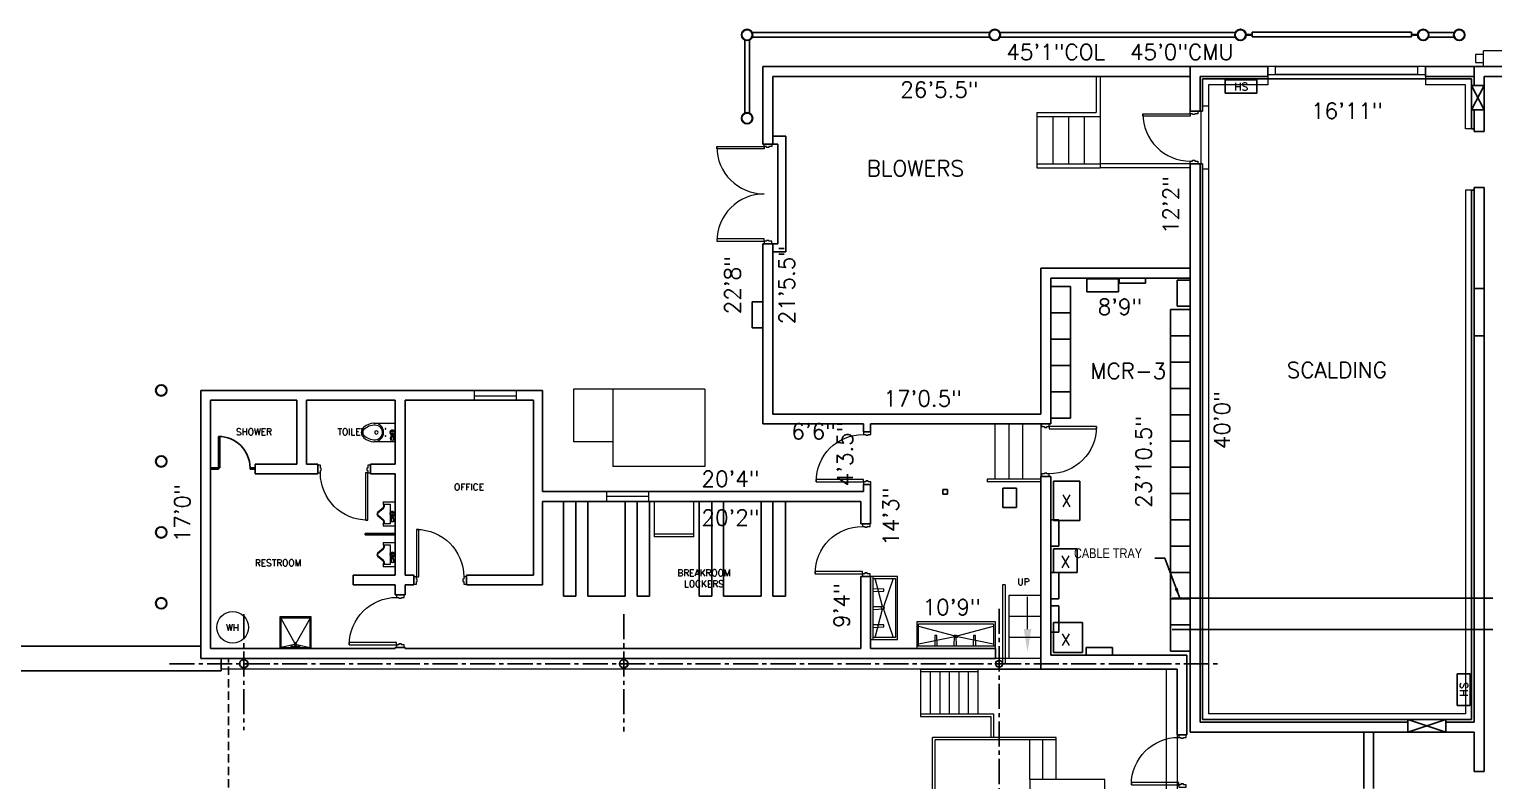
# Model space of a CAD drawing. Header units: inches. Extents: x -578 to 4567, y -980 to 6106.
# Drawn here: x 348 to 1461, y 3471 to 4043 of the extents above; entities that cross this region are included whole.
import ezdxf
from ezdxf.enums import TextEntityAlignment as Align

# ---------------------------------------------------------------- set-up
doc = ezdxf.new("R2010")
doc.units = ezdxf.units.IN
doc.header["$LTSCALE"] = 25.4
doc.header["$MEASUREMENT"] = 0
for name, pattern in [('CENTER2', [1.125, 0.75, -0.125, 0.125, -0.125]), ('DASHED', [0.75, 0.5, -0.25]), ('HIDDEN', [0.375, 0.25, -0.125])]:
    doc.linetypes.add(name, pattern=pattern)
doc.layers.get('0').update_dxf_attribs({"linetype": 'CONTINUOUS', "lineweight": 20})
for name, color, linetype in [('A-ABOVE', 193, 'DASHED'), ('A-COL-GRID', 8, 'CENTER2'), ('A-CONC', 106, 'CONTINUOUS'), ('A-DIMS', 1, 'CONTINUOUS'), ('A-ELEC', 6, 'CONTINUOUS'), ('A-FURN', 12, 'CONTINUOUS'), ('A-HOSE STATION', 4, 'CONTINUOUS'), ('A-OPENING', 8, 'CONTINUOUS'), ('A-RAIL', 2, 'CONTINUOUS'), ('A-ROOMNAME', 6, 'CONTINUOUS'), ('A-TEXT', 2, 'CONTINUOUS'), ('A-TOILET COMPARTMENT', 1, 'CONTINUOUS'), ('A-WALL-CMU', 30, 'CONTINUOUS'), ('A-WALL-IMP', 6, 'CONTINUOUS')]:
    doc.layers.add(name, color=color, linetype=linetype)
for name, color, linetype, lineweight in [('A-COLUMNS', 6, 'CONTINUOUS', 20), ('A-CURB', 13, 'CONTINUOUS', 20), ('A-DOOR', 1, 'CONTINUOUS', 20), ('A-EQ', 111, 'CONTINUOUS', 20), ('A-SANR-FIXT', 4, 'CONTINUOUS', 15), ('A-STAIR', 4, 'CONTINUOUS', 20), ('A-WINDOW', 4, 'CONTINUOUS', 20)]:
    doc.layers.add(name, color=color, linetype=linetype, lineweight=lineweight)
doc.styles.add('FREEHAND', font='archfree.shx', dxfattribs={"width": 0.83})
doc.styles.add('ROMANS', font='romans')
doc.styles.add('SIMPLEX', font='simplex')
doc.dimstyles.new('Aec_Arch_I', dxfattribs={"dimscale": 96, "dimtxt": 0.078125, "dimasz": 0.08, "dimexe": 0.06, "dimexo": 0.06, "dimgap": 0.0625, "dimtad": 1, "dimdec": 0, "dimzin": 3, "dimdsep": 46, "dimlunit": 4, "dimtxsty": 'FREEHAND', "dimcen": 0.09375, "dimdle": 0.125, "dimclrd": 256, "dimclre": 256, "dimclrt": 256, "dimadec": 0, "dimazin": 0, "dimtfac": 0.75, "dimtdec": 0, "dimtix": 1, "dimtmove": 2, "dimatfit": 3, "dimfxl": 1, "dimtfill": 1, "dimfrac": 2, "dimtolj": 1, "dimtzin": 0, "dimlwd": -1, "dimlwe": -1, "dimarcsym": 0})

# ---------------------------------------------------------------- blocks, each defined once
blk = doc.blocks.new('DOOR')
at = {"color": 0}
for p, q in [((-1.75, 0), (-1.75, 36)), ((-1.75, 36), (0, 36)), ((0, 36), (0, 0)), ((-38, -5.75), (-38, 0)), ((-38, 0), (-36, 0)), ((-36, 0), (-36, -1.75)), ((0, 0), (-1.75, 0)), ((0, -1.75), (0, 0)), ((0, 0), (2, 0)), ((2, 0), (2, -5.75)), ((-36, -5.75), (-38, -5.75)), ((-36, -1.75), (-35.375, -1.75)), ((-36, -3.625), (-36, -5.75)), ((-35.375, -3.625), (-36, -3.625)), ((-35.375, -1.75), (-35.375, -3.625)), ((-0.625, -1.75), (0, -1.75)), ((-0.625, -3.625), (-0.625, -1.75)), ((0, -3.625), (-0.625, -3.625)), ((0, -5.75), (0, -3.625)), ((2, -5.75), (0, -5.75))]:
    blk.add_line(p, q, dxfattribs=at)
at = {"color": 0, "lineweight": 15}
blk.add_arc((0, 0), 36, 90, 180, dxfattribs=at)
blk = doc.blocks.new('Water Closet_Wall Hung_PlaceHolder - Accessible-1461601-x07074afp1')
at = {"color": 0}
for p, q in [((-7, -16.3), (-7, 0)), ((1.6, -1.4), (1.9, -1.4)), ((1.9, -1.4), (1.6, -1.4)), ((1.9, -3.1), (1.6, -3.1)), ((1.6, -3.1), (1.9, -3.1)), ((1.9, -1.4), (2, -1.5)), ((2, -1.5), (1.9, -1.4)), ((2, -3), (1.9, -3.1)), ((1.9, -3.1), (2, -3)), ((2, -1.5), (2, -1.6)), ((2, -1.6), (2, -1.5)), ((2, -2.9), (2, -1.6)), ((2, -1.6), (2.6, -1.6)), ((2, -1.6), (2, -2.9)), ((2.6, -1.6), (2, -1.6)), ((2.6, -2.9), (2, -2.9)), ((2, -2.9), (2, -3)), ((2, -3), (2, -2.9)), ((2, -2.9), (2.6, -2.9)), ((2.6, -1.6), (2.6, -1.4)), ((2.6, -1.4), (2.6, -1.4)), ((2.6, -1.4), (3.1, -1.4)), ((3.1, -1.4), (2.6, -1.4)), ((2.6, -1.4), (2.6, -1.4)), ((2.6, -1.4), (2.6, -1.6)), ((2.6, -2.9), (2.6, -1.6)), ((2.6, -1.6), (2.6, -2.9)), ((2.6, -3.1), (2.6, -2.9)), ((2.6, -2.9), (2.6, -3.1)), ((3.1, -3.1), (2.6, -3.1)), ((2.6, -3.1), (2.6, -3.1)), ((2.6, -3.1), (2.6, -3.1)), ((2.6, -3.1), (3.1, -3.1)), ((3.1, -1.4), (3.2, -1.4)), ((3.2, -1.4), (3.1, -1.4)), ((3.2, -3.1), (3.1, -3.1)), ((3.1, -3.1), (3.2, -3.1)), ((3.2, -3.1), (3.2, -1.4)), ((3.2, -1.4), (3.2, -1.4)), ((3.2, -1.4), (3.2, -3.1)), ((3.2, -1.4), (3.2, -1.4)), ((3.2, -1.5), (3.7, -1.5)), ((3.7, -1.5), (3.2, -1.5)), ((3.7, -3), (3.2, -3)), ((3.2, -3), (3.7, -3)), ((3.2, -3.1), (3.2, -3.1)), ((3.2, -3.1), (3.2, -3.1)), ((6.1, -0.3), (3.4, -0.3)), ((6.1, -0.3), (3.4, -0.3)), ((5.7, -1.4), (3.8, -1.4)), ((3.8, -1.4), (3.8, -1.4)), ((5.7, -1.4), (3.8, -1.4)), ((3.8, -1.4), (3.8, -1.4)), ((5.7, -3.1), (3.8, -3.1)), ((3.8, -3.1), (3.8, -3.1)), ((3.8, -3.1), (5.7, -3.1)), ((3.8, -3.1), (3.8, -3.1)), ((3.8, -3.2), (3.9, -3.2)), ((3.9, -3.2), (3.8, -3.2)), ((3.9, -0.7), (4, -0.6)), ((4, -0.6), (3.9, -0.7)), ((3.9, -1.3), (3.9, -0.7)), ((3.9, -0.7), (3.9, -1.3)), ((5.6, -1.3), (3.9, -1.3)), ((3.9, -1.3), (5.6, -1.3)), ((3.9, -3.2), (3.9, -3.1)), ((3.9, -3.1), (3.9, -3.2)), ((5.6, -3.2), (3.9, -3.2)), ((5.6, -3.2), (3.9, -3.2)), ((4.1, -0.4), (4, -0.4)), ((4, -0.4), (4.1, -0.4)), ((4, -0.6), (4.1, -0.6)), ((4.1, -0.6), (4, -0.6)), ((5.4, -0.4), (4.1, -0.4)), ((4.1, -0.6), (4.1, -0.4)), ((4.1, -0.4), (5.4, -0.4)), ((4.1, -0.4), (4.1, -0.6)), ((5.4, -0.6), (4.1, -0.6)), ((4.1, -0.6), (5.4, -0.6)), ((5.5, -0.4), (5.4, -0.4)), ((5.4, -0.4), (5.4, -0.6)), ((5.4, -0.6), (5.4, -0.4)), ((5.4, -0.4), (5.5, -0.4)), ((5.4, -0.6), (5.5, -0.6)), ((5.5, -0.6), (5.4, -0.6)), ((5.5, -0.6), (5.6, -0.7)), ((5.6, -0.7), (5.5, -0.6)), ((5.6, -0.7), (5.6, -1.3)), ((5.6, -1.3), (5.6, -0.7)), ((5.6, -3.2), (5.7, -3.2)), ((5.7, -3.2), (5.6, -3.2)), ((7, 0), (7, -16.3))]:
    blk.add_line(p, q, dxfattribs=at)
for centre, radius, start, end in [((0, -15.9), 7.01, 90, 180), ((0, -15.3), 5.61, 0.9172, 179.0828), ((-2.8, -7.5), 0.28, 360, 180), ((-2.8, -7.5), 0.28, 180, 360), ((0, -2.3), 1.86, 27.5308, 332.4692), ((0, -2.3), 1.86, 27.5308, 332.4692), ((-0.6, -2.5), 1.15, 141.5499, 198.4501), ((-0.6, -2.5), 1.15, 141.5499, 198.4501), ((0, -2), 1.93, 209.6175, 330.3825), ((0, -2), 1.93, 209.6175, 330.3825), ((0, -2.3), 1.56, 17.733, 162.2665), ((0, -2.3), 1.56, 17.733, 162.2665), ((-0.7, -2.2), 0.194, 98.1973, 158.3829), ((-0.7, -2.2), 0.194, 98.1973, 158.3829), ((0.2, -2.5), 1.08, 158.3829, 167.1519), ((0.2, -2.5), 1.08, 158.3829, 167.1519), ((-0.6, -2.3), 0.281, 167.1519, 237.098), ((-0.6, -2.3), 0.281, 167.1519, 237.098), ((0, -1.4), 1.44, 237.098, 302.902), ((0, -1.4), 1.44, 237.098, 302.902), ((0, -6.9), 4.92, 81.8133, 98.1973), ((0, -6.9), 4.92, 81.8133, 98.1973), ((0, -15.9), 7.01, 360, 90), ((0.6, -2.3), 0.281, 302.902, 12.8481), ((0.6, -2.3), 0.281, 302.902, 12.8481), ((-0.2, -2.5), 1.08, 12.8481, 21.6171), ((-0.2, -2.5), 1.08, 12.8481, 21.6171), ((0.6, -2.5), 1.15, 341.5499, 38.4493), ((0.6, -2.5), 1.15, 341.5499, 38.4493), ((0, -2.3), 1.87, 332.6231, 27.3769), ((0, -2.3), 1.87, 332.6231, 27.3769), ((2.7, -7.5), 0.28, 0, 180), ((2.7, -7.5), 0.28, 180, 0), ((3.2, -1.3), 0.127, 228.7489, 269.5746), ((3.2, -1.3), 0.127, 228.7489, 269.5746), ((3.2, -3.2), 0.127, 90.4254, 131.2511), ((3.2, -3.2), 0.127, 90.4254, 131.2511), ((4.2, 0), 0.81, 179.7564, 199.7261), ((4.2, 0), 0.81, 179.7564, 199.7261), ((4, 0.5), 0.973, 236.3254, 269.6746), ((4, 0.5), 0.973, 236.3254, 269.6746), ((3.7, -1.4), 0.0928, 272.3472, 319.6528), ((3.7, -1.4), 0.0928, 272.3472, 319.6528), ((3.7, -3.1), 0.0928, 41.2055, 87.6528), ((3.7, -3.1), 0.0928, 41.2055, 87.6528), ((3.8, -1.3), 0.0924, 270, 360), ((3.8, -1.3), 0.0924, 270, 360), ((3.8, -3.2), 0.127, 24.1518, 61.8482), ((3.8, -3.2), 0.127, 24.1518, 61.8482), ((5.3, -3.5), 1.46, 167.2115, 182.7287), ((5.3, -3.5), 1.46, 167.2115, 182.7287), ((4, -3.6), 0.223, 182.7287, 254.9337), ((4, -3.6), 0.223, 182.7287, 254.9337), ((4.7, -0.9), 2.96, 254.9337, 285.1079), ((4.7, -0.9), 2.96, 254.9337, 285.1079), ((5.5, 0.5), 0.973, 270.3254, 303.6746), ((5.5, 0.5), 0.973, 270.3254, 303.6746), ((5.5, -3.6), 0.22, 285.1079, 357.1795), ((5.5, -3.6), 0.22, 285.1079, 357.1795), ((5.7, -1.3), 0.0952, 180.6669, 263.0107), ((5.7, -1.3), 0.0952, 180.6669, 263.0107), ((5.8, -3.2), 0.218, 123.0015, 166.6392), ((5.8, -3.2), 0.218, 123.0015, 166.6392), ((3.6, -2.3), 2.26, 339.0908, 21.1001), ((3.6, -2.3), 2.26, 339.0908, 21.1001), ((4.2, -3.5), 1.46, 357.1795, 12.7885), ((4.2, -3.5), 1.46, 357.1795, 12.7885), ((5.3, 0), 0.81, 340.2739, 0.2436), ((5.3, 0), 0.81, 340.2739, 0.2436), ((5.6, -15.9), 12.6, 182.0147, 220), ((6.9, -15.4), 12.5, 179.0828, 224.9172), ((-6.9, -15.4), 12.5, 315.0828, 0.9172), ((-5.6, -15.9), 12.6, 320, 357.9853), ((0.3, -20.4), 5.62, 220, 267.3987), ((0.1, -22.2), 2.9, 224.9172, 268.1773), ((-0.3, -20.4), 5.62, 272.6013, 320), ((-0.1, -22.2), 2.9, 271.8227, 315.0828)]:
    blk.add_arc(centre, radius, start, end, dxfattribs=at)
for major_axis in [(1.25, 0), (-1.25, 0)]:
    blk.add_ellipse((0, -14.4), major_axis=major_axis, ratio=0.986011, start_param=1.570796, end_param=4.712389, dxfattribs=at)
blk.add_open_spline([(0.8, -2.1), (0.8, -2.1), (0.8, -2), (0.7, -2), (0.7, -2)], degree=3, dxfattribs=at)
blk.add_open_spline([(0.8, -2.1), (0.8, -2.1), (0.8, -2), (0.7, -2), (0.7, -2)], degree=3, dxfattribs=at)
blk = doc.blocks.new('Stellar Urinal - Standard-494484-x07074afp1')
at = {"color": 0}
for p, q in [((-9.3, 4.7), (-13.5, 1.1)), ((-13.2, 0.8), (-9, 4.5)), ((-9.3, 9.2), (-9.3, 7.5)), ((-9.3, 9.2), (-8.8, 9.2)), ((-9.3, 7.5), (-8.8, 7.5)), ((-8.8, 9.2), (-7.4, 9.2)), ((-8.8, 7.5), (-7.4, 7.5)), ((-7.4, 9.2), (-5.4, 9.2)), ((-7.4, 7.5), (-5.4, 7.5)), ((-5.4, 9.2), (0, 9.2)), ((-5.4, 7.5), (-4, 7.5)), ((-4, 7.5), (-4, 0.6)), ((-13.5, -1.1), (-9.3, -4.8)), ((-9, -4.5), (-13.2, -0.8)), ((-9.3, -7.5), (-9.3, -9.3)), ((-8.8, -7.5), (-9.3, -7.5)), ((-8.8, -9.3), (-9.3, -9.3)), ((-7.4, -7.5), (-8.8, -7.5)), ((-7.4, -9.3), (-8.8, -9.3)), ((-5.4, -7.5), (-7.4, -7.5)), ((-5.4, -9.3), (-7.4, -9.3)), ((-4, -7.5), (-5.4, -7.5)), ((0, -9.3), (-5.4, -9.3)), ((-4, -0.6), (-4, -7.5)), ((-3.2, -3.9), (-3.2, -3.8)), ((-3.2, -5.6), (-3.2, -3.9)), ((-3.1, -3.9), (-3.2, -3.9)), ((-3.2, -5.7), (-3.2, -5.6)), ((-3.1, -1.6), (-3.1, -1.9)), ((-3.1, -1.9), (-3, -2)), ((-2.9, -2.6), (-3.1, -2.6)), ((-3.1, -2.6), (-3.1, -2.6)), ((-3.1, -2.6), (-3.1, -3.1)), ((-3.1, -3.1), (-3.1, -3.2)), ((-1.4, -3.2), (-3.1, -3.2)), ((-3.1, -3.2), (-3.1, -3.2)), ((-3.1, -3.8), (-3.1, -5.7)), ((-3.1, -3.8), (-3.1, -3.8)), ((-3, -2), (-2.9, -2)), ((-3, -3.2), (-3, -3.7)), ((-1.6, -2), (-2.9, -2)), ((-2.9, -2), (-2.9, -2.6)), ((-1.6, -2.6), (-2.9, -2.6)), ((-1.6, -2.6), (-1.6, -2)), ((-1.6, -2), (-1.5, -2)), ((-1.4, -2.6), (-1.6, -2.6)), ((-1.5, -2), (-1.4, -1.9)), ((-1.5, -3.7), (-1.5, -3.2)), ((-1.4, -1.9), (-1.4, -1.6)), ((-1.4, -3.1), (-1.4, -2.6)), ((-1.4, -2.6), (-1.4, -2.6)), ((-1.4, -3.2), (-1.4, -3.1)), ((-1.4, -3.2), (-1.4, -3.2)), ((-1.4, -5.7), (-1.4, -3.8)), ((-1.4, -3.8), (-1.4, -3.8)), ((-1.3, -3.9), (-1.3, -5.6)), ((-0.7, -3.9), (-1.3, -3.9)), ((-1.3, -5.6), (-0.7, -5.6)), ((-0.6, -4), (-0.7, -3.9)), ((-0.7, -5.6), (-0.6, -5.5)), ((-0.6, -4.1), (-0.6, -4)), ((-0.6, -4.1), (-0.6, -5.4)), ((-0.4, -4.1), (-0.6, -4.1)), ((-0.6, -5.5), (-0.6, -5.4)), ((-0.6, -5.4), (-0.4, -5.4)), ((-0.4, -4), (-0.4, -4.1)), ((-0.4, -4.1), (-0.4, -5.4)), ((-0.4, -5.4), (-0.4, -5.5)), ((-0.3, -6.1), (-0.3, -3.4)), ((0, -6.1), (0, -3.4))]:
    blk.add_line(p, q, dxfattribs=at)
blk.add_line((0, 9.2), (0, -9.3))
for centre, radius, start, end in [((-12.5, 0), 1.45, 129.2057, 230.7943), ((-12.5, 0), 1.08, 128.967, 231.033), ((-10.4, 6.1), 1.78, 309.5333, 50.4667), ((-10.4, 6.1), 2.16, 309.6384, 39.5849), ((-2.3, 0), 1.86, 297.5308, 242.4692), ((-2, 0), 1.93, 119.6175, 240.3825), ((-2.5, 0.6), 1.15, 51.5499, 108.4501), ((-1.4, 0), 1.44, 147.098, 212.902), ((-2.3, 0.6), 0.281, 77.1519, 147.098), ((-2.5, -0.2), 1.08, 68.3829, 77.1519), ((-2.2, 0.7), 0.194, 8.1973, 68.3829), ((-6.9, 0), 4.92, 351.8133, 8.1973), ((-2.3, 0), 1.56, 287.733, 72.2665), ((-10.4, -6.1), 1.78, 309.5333, 50.4667), ((-10.4, -6.1), 2.16, 320.4151, 50.3616), ((-0.9, -4.8), 2.96, 164.9337, 195.1079), ((-3.6, -4), 0.223, 92.7287, 164.9337), ((-3.6, -5.5), 0.22, 195.1079, 267.1795), ((-3.5, -5.3), 1.46, 77.2115, 92.7287), ((-3.5, -4.2), 1.46, 267.1795, 282.7885), ((-3.2, -5.8), 0.218, 33.0015, 76.6392), ((-2.3, 0), 1.87, 242.6231, 297.3769), ((-3.2, -3.2), 0.127, 0.4254, 41.2511), ((-3.1, -3.7), 0.0928, 311.2055, 357.6528), ((-3.2, -3.8), 0.127, 294.1518, 331.8482), ((-2.3, -3.6), 2.26, 249.0908, 291.1001), ((-2.5, -0.6), 1.15, 251.5499, 308.4493), ((-2.3, -0.6), 0.281, 212.902, 282.8481), ((-2.5, 0.2), 1.08, 282.8481, 291.6171), ((-1.3, -3.2), 0.127, 138.7489, 179.5746), ((-1.4, -3.7), 0.0928, 182.3472, 229.6528), ((-1.3, -3.8), 0.0924, 180, 270), ((-1.3, -5.7), 0.0952, 90.6669, 173.0107), ((0.5, -4), 0.973, 146.3254, 179.6746), ((0.5, -5.5), 0.973, 180.3254, 213.6746), ((0, -4.2), 0.81, 89.7564, 109.7261), ((0, -5.3), 0.81, 250.2739, 270.2436)]:
    blk.add_arc(centre, radius, start, end, dxfattribs=at)
blk.add_open_spline([(-2.1, -0.8), (-2.1, -0.8), (-2, -0.8), (-2, -0.7), (-2, -0.7)], degree=3, dxfattribs=at)
blk = doc.blocks.new('DOOR 72')
at = {"color": 0}
for p, q in [((-5.75, 2), (-5.75, 0)), ((0, 2), (-5.75, 2)), ((0, 0), (0, 2)), ((0, 0), (0, -1.75)), ((36, 0), (0, 0)), ((36, -1.75), (36, 0)), ((-5.75, 0), (-3.625, 0)), ((-3.625, 0), (-3.625, -0.625)), ((-3.625, -0.625), (-1.75, -0.625)), ((-1.75, 0), (0, 0)), ((-1.75, -0.625), (-1.75, 0)), ((0, -1.75), (36, -1.75)), ((-5.75, -72), (-3.625, -72)), ((-5.75, -74), (-5.75, -72)), ((0, -74), (-5.75, -74)), ((-3.625, -71.375), (-1.75, -71.375)), ((-3.625, -72), (-3.625, -71.375)), ((-1.75, -71.375), (-1.75, -72)), ((-1.75, -72), (0, -72)), ((0, -72), (0, -70.25)), ((0, -70.25), (36, -70.25)), ((36, -72), (0, -72)), ((0, -72), (0, -74)), ((36, -70.25), (36, -72))]:
    blk.add_line(p, q, dxfattribs=at)
at = {"color": 0, "lineweight": 15}
for centre, start, end in [((0, 0), 270, 0), ((0, -72), 0, 90)]:
    blk.add_arc(centre, 36, start, end, dxfattribs=at)
blk = doc.blocks.new("SINK 5'")
at = {"color": 0}
for p, q in [((20.5, 60), (0, 60)), ((0, 60), (0, 0)), ((2, 0), (2, 60)), ((2, 58.5), (19, 58.5)), ((9, 31), (3.5, 58.5)), ((17, 58.5), (9.7, 30.9)), ((19, 58.5), (19, 1.5)), ((20.5, 0), (20.5, 60)), ((10, 46.1), (2, 46.3)), ((2, 44.3), (10, 44.6)), ((10, 44.6), (10, 46.1)), ((10, 31.4), (2, 31.7)), ((2, 29.7), (10, 29.9)), ((3.5, 1.5), (9, 29)), ((9.7, 29.1), (17, 1.5)), ((10, 29.9), (10, 31.4)), ((10, 16.7), (2, 17)), ((2, 15), (10, 15.2)), ((10, 15.2), (10, 16.7)), ((0, 0), (20.5, 0)), ((19, 1.5), (2, 1.5))]:
    blk.add_line(p, q, dxfattribs=at)
blk.add_circle((9.3, 30), 1, dxfattribs=at)
blk = doc.blocks.new('SINK 48')
at = {"color": 0}
for p, q in [((20.5, 48), (0, 48)), ((0, 48), (0, 0)), ((2, 0), (2, 48)), ((2, 46.5), (19, 46.5)), ((9, 25), (3.5, 46.5)), ((17, 46.5), (9.7, 24.9)), ((19, 46.5), (19, 1.5)), ((20.5, 0), (20.5, 48)), ((10, 38.3), (2, 38.6)), ((2, 36.6), (10, 36.8)), ((10, 36.8), (10, 38.3)), ((10, 24.7), (2, 24.9)), ((2, 22.9), (10, 23.2)), ((3.5, 1.5), (9, 23)), ((9.7, 23.1), (17, 1.5)), ((10, 23.2), (10, 24.7)), ((10, 11), (2, 11.2)), ((0, 0), (20.5, 0)), ((2, 9.2), (10, 9.5)), ((19, 1.5), (2, 1.5)), ((10, 9.5), (10, 11))]:
    blk.add_line(p, q, dxfattribs=at)
blk.add_circle((9.3, 24), 1, dxfattribs=at)
blk = doc.blocks.new('TABLE')
at = {"color": 0}
for p, q in [((0, 65.5), (72, 65.5)), ((0, 56), (0, 65.5)), ((72, 56), (0, 56)), ((72, 65.5), (72, 56)), ((72, 47), (0, 47)), ((0, 18.5), (0, 47)), ((72, 47), (72, 18.5)), ((72, 18.5), (0, 18.5)), ((72, 9.5), (0, 9.5)), ((0, 0), (0, 9.5)), ((72, 0), (0, 0)), ((72, 9.5), (72, 0))]:
    blk.add_line(p, q, dxfattribs=at)
blk = doc.blocks.new('JANSK-flat-2')
at = {"color": 0}
for p, q in [((3.1, 0.8), (0.8, 11.2)), ((23.2, 11.2), (3.9, 0.4)), ((1.1, 3), (0, 3)), ((1.1, 2.6), (0, 2.6)), ((1.3, 2.9), (0.8, 3.3)), ((1.3, 2.7), (0.8, 2.3)), ((1.3, 3), (0.9, 3.4)), ((1.3, 2.6), (0.9, 2.2)), ((1.2, 2.5), (1.2, -2.5)), ((1.5, 3), (1.9, 3.4)), ((1.5, 2.6), (1.9, 2.2)), ((1.6, 2.9), (2, 3.3)), ((1.6, 2.7), (2, 2.3)), ((1.6, 2.5), (1.6, 0.3)), ((4.4, 0.2), (1.7, 0.2)), ((1.1, -2.6), (0, -2.6)), ((1.1, -3), (0, -3)), ((3.1, -0.8), (0.8, -11.2)), ((1.3, -2.7), (0.8, -2.3)), ((1.3, -2.9), (0.8, -3.3)), ((1.3, -2.6), (0.9, -2.2)), ((1.3, -3), (0.9, -3.4)), ((1.5, -2.6), (1.9, -2.2)), ((1.5, -3), (1.9, -3.4)), ((1.6, -0.3), (1.6, -2.5)), ((1.6, -2.7), (2, -2.3)), ((1.6, -2.9), (2, -3.3)), ((4.4, -0.2), (1.7, -0.2)), ((23.2, -11.2), (3.9, -0.4))]:
    blk.add_line(p, q, dxfattribs=at)
for points in [[(24, 12), (24, -12), (0, -12), (0, 12), (24, 12)], [(0.8, 3), (0.8, 11.2), (23.2, 11.2), (23.2, -11.2), (0.8, -11.2), (0.8, -3)], [(0.8, -2.6), (0.8, 2.6)]]:
    blk.add_lwpolyline(points, dxfattribs=at)
for centre in [(1.4, 2.8), (1.4, -2.8)]:
    blk.add_circle(centre, 0.2, dxfattribs=at)
for centre, radius, start, end in [((1.4, 2.8), 0.767, 130.2372, 139.7628), ((1.4, 2.8), 0.767, 220.2372, 229.7628), ((1.4, 2.8), 0.4, 139.7628, 220.2372), ((1.4, 2.8), 0.4, 49.7628, 130.2372), ((1.4, 2.8), 0.4, 229.7628, 310.2372), ((1.7, 0.3), 0.1, 180, 270), ((1.4, 2.8), 0.4, 319.7628, 40.2372), ((1.4, 2.8), 0.767, 40.2372, 49.7628), ((1.4, 2.8), 0.767, 310.2372, 319.7628), ((3.2, 0), 0.8, 14.4775, 165.5225), ((4.4, 0), 0.2, 270, 90), ((1.4, -2.8), 0.767, 130.2372, 139.7628), ((1.4, -2.8), 0.767, 220.2372, 229.7628), ((1.4, -2.8), 0.4, 139.7628, 220.2372), ((1.4, -2.8), 0.4, 49.7628, 130.2372), ((1.4, -2.8), 0.4, 229.7628, 310.2372), ((1.7, -0.3), 0.1, 90, 180), ((1.4, -2.8), 0.4, 319.7628, 40.2372), ((1.4, -2.8), 0.767, 40.2372, 49.7628), ((1.4, -2.8), 0.767, 310.2372, 319.7628), ((3.2, 0), 0.8, 194.4775, 345.5225)]:
    blk.add_arc(centre, radius, start, end, dxfattribs=at)
blk = doc.blocks.new('HOSE STATION')
at = {"layer": 'A-HOSE STATION'}
for p, q in [((-12, 0), (-12, -10)), ((12, 0), (-12, 0)), ((12, 0), (12, -10)), ((12, -10), (-12, -10))]:
    blk.add_line(p, q, dxfattribs=at)
at = {"layer": 'A-HOSE STATION', "style": 'ROMANS'}
blk.add_text('HS', height=6, dxfattribs=at).set_placement((0.2, -5.2), align=Align.MIDDLE_CENTER)

msp = doc.modelspace()

# ---------------------------------------------------------------- linework, layer by layer
at = {"layer": 'A-ABOVE', "linetype": 'HIDDEN'}
msp.add_line((499, 3170.5), (499, 3564), dxfattribs=at)
at = {"layer": 'A-COL-GRID'}
for p, q in [((510.6875, 3597.839605), (510.6875, 3509.410187)), ((799.6875, 3597.839605), (799.6875, 3508.332466)), ((1085.1875, 3601.859775), (1085.1875, 3146.99454)), ((454.25, 3560), (1252.565496, 3560))]:
    msp.add_line(p, q, dxfattribs=at)
at = {"layer": 'A-COLUMNS'}
for points in [[(1447.5, 4017.5), (1453.5, 4017.5), (1453.5, 4023.5), (1447.5, 4023.5)], [(1289.5, 4008.5), (1295.5, 4008.5), (1295.5, 4014.5), (1289.5, 4014.5)], [(1403.5, 4008.5), (1409.5, 4008.5), (1409.5, 4014.5), (1403.5, 4014.5)]]:
    msp.add_lwpolyline(points, close=True, dxfattribs=at)
for centre, radius in [((510.6875, 3560), 3.3125), ((510.6875, 3560), 2.9905), ((799.6875, 3560), 3.3125), ((799.6875, 3560), 2.9905), ((1085.1875, 3560), 2.8125), ((1085.1875, 3560), 2.4905)]:
    msp.add_circle(centre, radius, dxfattribs=at)
at = {"layer": 'A-CONC'}
for p, q in [((923, 3961.5), (913, 3961.5)), ((917, 3955.5), (913, 3955.5)), ((917, 3879.5), (917, 3955.5)), ((923, 3873.5), (923, 3961.5)), ((913, 3879.5), (917, 3879.5)), ((913, 3873.5), (923, 3873.5))]:
    msp.add_line(p, q, dxfattribs=at)
at = {"layer": 'A-CURB'}
for p, q in [((1617, 4026.5), (1453.5, 4026.5)), ((1453.5, 4014.5), (1453.5, 4026.5)), ((1244.5, 4000.5), (1244.5, 3980.5)), ((1289.5, 4000.5), (1244.5, 4000.5)), ((1289.5, 4007), (1289.5, 4000.5)), ((1409.5, 4007), (1409.5, 4000.5)), ((1440, 4000.5), (1409.5, 4000.5)), ((1440, 3967), (1440, 4000.5)), ((1238.5, 3980.5), (1238.5, 3940.5)), ((1240, 3984.5), (1244.5, 3984.5)), ((1244.5, 3980.5), (1244.5, 3522)), ((1444.5, 3967), (1440, 3967)), ((1240.181204, 3936.491774), (1244.681204, 3936.491774)), ((1440, 3920.5), (1440, 3522)), ((1444.5, 3920.5), (1440, 3920.5)), ((493.5, 3564), (493.5, 3556)), ((1117, 3564), (1082.5, 3564)), ((1117, 3556), (493.5, 3556)), ((1212.500042, 3169), (1212.500042, 3555.98708)), ((1440, 3522), (1244.5, 3522))]:
    msp.add_line(p, q, dxfattribs=at)
at = {"layer": 'A-ELEC'}
for p, q in [((1139.5, 3847), (1124.5, 3847)), ((1124.5, 3847), (1124.5, 3747)), ((1139.5, 3847), (1139.5, 3747)), ((1152, 3853), (1152, 3843)), ((1176, 3853), (1152, 3853)), ((1176, 3843), (1152, 3843)), ((1176, 3853), (1176, 3843)), ((1176.5, 3853.5), (1176.5, 3849.5)), ((1196.5, 3853.5), (1176.5, 3853.5)), ((1196.5, 3849.5), (1176.5, 3849.5)), ((1196.5, 3853.5), (1196.5, 3849.5)), ((1230.5, 3852), (1220.5, 3852)), ((1220.5, 3852), (1220.5, 3832)), ((1230.5, 3852), (1230.5, 3832)), ((897.5, 3815.5), (897.5, 3835.5)), ((905.5, 3835.5), (897.5, 3835.5)), ((905.5, 3815.5), (905.5, 3835.5)), ((1230.5, 3832), (1220.5, 3832)), ((1139.5, 3827), (1124.5, 3827)), ((1230.5, 3829.5), (1215.5, 3829.5)), ((1215.5, 3829.5), (1215.5, 3569.5)), ((1230.5, 3828), (1230.5, 3569.5)), ((905.5, 3815.5), (897.5, 3815.5)), ((1230.5, 3809.5), (1215.5, 3809.5)), ((1139.5, 3807), (1124.5, 3807)), ((1139.5, 3787), (1124.5, 3787)), ((1230.5, 3789.5), (1215.5, 3789.5)), ((1139.5, 3767), (1124.5, 3767)), ((1230.5, 3769.5), (1215.5, 3769.5)), ((1139.5, 3747), (1124.5, 3747)), ((1230.5, 3749.5), (1215.5, 3749.5)), ((1230.5, 3729.5), (1215.5, 3729.5)), ((1230.5, 3709.5), (1215.5, 3709.5)), ((1126.5, 3699), (1146.5, 3699)), ((1126.5, 3699), (1126.5, 3669)), ((1146.5, 3699), (1146.5, 3669)), ((1230.5, 3689.5), (1215.5, 3689.5)), ((1130.5, 3669.5), (1124.5, 3669.5)), ((1124.5, 3669.5), (1124.5, 3649.5)), ((1126.5, 3669), (1146.5, 3669)), ((1130.5, 3669.5), (1130.5, 3649.5)), ((1230.5, 3669.5), (1215.5, 3669.5)), ((1130.5, 3649.5), (1124.5, 3649.5)), ((1126.5, 3647.5), (1126.5, 3629.5)), ((1230.5, 3649.5), (1215.5, 3649.5)), ((1130.5, 3629.5), (1124.5, 3629.5)), ((1124.5, 3629.5), (1124.5, 3609.5)), ((1126.5, 3629.5), (1144.5, 3629.5)), ((1130.5, 3629.5), (1130.5, 3609.5)), ((1230.5, 3629.5), (1215.5, 3629.5)), ((1130.5, 3609.5), (1124.5, 3609.5)), ((1230.5, 3609.5), (1215.5, 3609.5)), ((1460.694675, 3610), (1216.877675, 3610)), ((1130.5, 3604), (1124.5, 3604)), ((1124.5, 3604), (1124.5, 3584)), ((1130.5, 3604), (1130.5, 3584)), ((1126.5, 3591.5), (1126.5, 3568.5)), ((1126.5, 3591.5), (1148.5, 3591.5)), ((1148.5, 3591.5), (1148.5, 3568.5)), ((1230.5, 3589.5), (1215.5, 3589.5)), ((1130.5, 3584), (1124.5, 3584)), ((1460.694675, 3586), (1216.877675, 3586)), ((1126.5, 3568.5), (1148.5, 3568.5)), ((1171.5, 3572.5), (1151.5, 3572.5)), ((1151.5, 3572.5), (1151.5, 3566.5)), ((1171.5, 3566.5), (1151.5, 3566.5)), ((1171.5, 3572.5), (1171.5, 3566.5)), ((1230.5, 3569.5), (1215.5, 3569.5))]:
    msp.add_line(p, q, dxfattribs=at)
at = {"layer": 'A-EQ'}
for p, q in [((861.5, 3769), (761.5, 3769)), ((761.5, 3769), (761.5, 3729)), ((791.5, 3769), (791.5, 3710)), ((861.5, 3769), (861.5, 3710)), ((791.5, 3729), (761.5, 3729)), ((861.5, 3710), (791.5, 3710)), ((853.018798, 3683.5), (823.018798, 3683.5)), ((823.018798, 3656.5), (823.018798, 3683.5)), ((853.018798, 3656.5), (853.018798, 3683.5)), ((853.018798, 3658.5), (823.018798, 3658.5)), ((853.018798, 3656.5), (823.018798, 3656.5))]:
    msp.add_line(p, q, dxfattribs=at)
at = {"layer": 'A-OPENING'}
for p, q in [((1444.5, 4000), (1454, 3981.5)), ((1454, 4000), (1444.5, 3981.5)), ((1444.5, 4000), (1444.5, 3981.5)), ((1454, 3981.5), (1454, 4000)), ((1396, 3508), (1425, 3517.5)), ((1396, 3517.5), (1425, 3508)), ((1396, 3517.5), (1425, 3517.5)), ((1396, 3508), (1425, 3508))]:
    msp.add_line(p, q, dxfattribs=at)
at = {"layer": 'A-RAIL'}
for p, q in [((891.75, 3979.024744), (891.75, 4034.558534)), ((895.25, 4034.558534), (895.25, 3979.024744)), ((897.441466, 4040.25), (1077.924685, 4040.25)), ((1077.924685, 4036.75), (897.441466, 4036.75)), ((1085.807618, 4040.25), (1264.790836, 4040.25)), ((1264.790836, 4036.75), (1085.807618, 4036.75)), ((1273.042991, 4038.625), (1276.544803, 4038.625)), ((1273.042991, 4038.375), (1276.544803, 4038.375)), ((1273.544803, 4038.875), (1277.544803, 4038.875)), ((1273.544803, 4038.625), (1273.544803, 4038.875)), ((1273.544803, 4038.625), (1277.544803, 4038.625)), ((1275.419803, 4038.1875), (1275.419803, 4039.3125)), ((1276.544803, 4038.375), (1276.544803, 4038.625)), ((1277.544803, 4040.5), (1398.919803, 4040.5)), ((1277.544803, 4037), (1277.544803, 4040.5)), ((1398.919803, 4037), (1277.544803, 4037)), ((1398.919803, 4040.5), (1398.919803, 4037)), ((1402.919803, 4038.875), (1398.919803, 4038.875)), ((1402.919803, 4038.625), (1398.919803, 4038.625)), ((1403.421615, 4038.625), (1399.919803, 4038.625)), ((1399.919803, 4038.375), (1399.919803, 4038.625)), ((1403.421615, 4038.375), (1399.919803, 4038.375)), ((1401.044803, 4038.1875), (1401.044803, 4039.3125)), ((1401.044803, 4038.1875), (1401.044803, 4039.3125)), ((1401.044803, 4038.3125), (1401.044803, 4038.6875)), ((1402.919803, 4038.625), (1402.919803, 4038.875)), ((1411.673769, 4040.25), (1431.183534, 4040.25)), ((1431.183534, 4036.75), (1411.673769, 4036.75))]:
    msp.add_line(p, q, dxfattribs=at)
for centre, radius in [((893.5, 4038.5), 4.3125), ((893.5, 4038.5), 3.9905), ((1081.866151, 4038.5), 4.3125), ((1081.866151, 4038.5), 3.9905), ((1268.732303, 4038.5), 4.3125), ((1268.732303, 4038.5), 3.9905), ((1407.732303, 4038.5), 4.3125), ((1407.732303, 4038.5), 3.9905), ((1435.125, 4038.5), 4.3125), ((1435.125, 4038.5), 3.9905), ((893.5, 3975.083278), 4.3125), ((893.5, 3975.083278), 3.9905), ((448, 3768), 4.3125), ((448, 3768), 3.9905), ((448, 3714), 4.3125), ((448, 3714), 3.9905), ((448, 3660), 4.3125), ((448, 3660), 3.9905), ((448, 3606), 4.3125), ((448, 3606), 3.9905)]:
    msp.add_circle(centre, radius, dxfattribs=at)
at = {"layer": 'A-SANR-FIXT'}
msp.add_circle((502.341789, 3587.717729), 12, dxfattribs=at)
at = {"layer": 'A-STAIR'}
for p, q in [((1159, 4007), (1159, 3979.5)), ((1162, 4007), (1162, 3937.5)), ((1114, 3979.5), (1159, 3979.5)), ((1114, 3979.5), (1114, 3937.5)), ((1114, 3976.5), (1162, 3976.5)), ((1126, 3976.5), (1126, 3940.5)), ((1138, 3976.5), (1138, 3940.5)), ((1150, 3976.5), (1150, 3940.5)), ((1114, 3940.5), (1162, 3940.5)), ((1114, 3937.5), (1162, 3937.5)), ((1230.5, 3940.5), (1162, 3940.5)), ((1230.5, 3937.5), (1162, 3937.5)), ((1082, 3742.5), (1082, 3700.5)), ((1092.5, 3742.5), (1092.5, 3700.5)), ((1103, 3742.5), (1103, 3700.5)), ((1117, 3742.5), (1117, 3700.5)), ((1117, 3700.5), (1076, 3700.5)), ((1076, 3700.5), (1076, 3698.5)), ((1117, 3698.5), (1076, 3698.5)), ((1087.75, 3620), (1087.75, 3560)), ((1089.75, 3620), (1087.75, 3620)), ((1089.75, 3620), (1089.75, 3560)), ((1092.5, 3612), (1092.5, 3564)), ((1117, 3612), (1092.5, 3612)), ((1106.786693, 3586.344218), (1106.786693, 3610.85757)), ((1117, 3596), (1092.5, 3596)), ((1117, 3580), (1092.5, 3580)), ((1025.5, 3556), (1025.5, 3520)), ((1025.5, 3556), (1069, 3556)), ((1025.5, 3554), (1069, 3554)), ((1025.5, 3554), (1025.5, 3522)), ((1032.75, 3554), (1032.75, 3522)), ((1040, 3554), (1040, 3522)), ((1047.25, 3554), (1047.25, 3522)), ((1054.5, 3554), (1054.5, 3522)), ((1061.75, 3554), (1061.75, 3522)), ((1069, 3556), (1220.5, 3556)), ((1069, 3556), (1069, 3554)), ((1069, 3554), (1069, 3522)), ((1220.5, 3556), (1220.5, 3464)), ((1025.5, 3522), (1081, 3522)), ((1025.5, 3520), (1079, 3520)), ((1079, 3520), (1079, 3504)), ((1081, 3522), (1081, 3504)), ((1128.5, 3504), (1034.5, 3504)), ((1034.550781, 3442.898437), (1034.5, 3504)), ((1128.5, 3502), (1036.5, 3502)), ((1036.550781, 3440.898437), (1036.5, 3502)), ((1108.5, 3472), (1108.5, 3502)), ((1118.5, 3472), (1118.5, 3502)), ((1128.5, 3472), (1128.5, 3504)), ((1108.5, 3472), (1108.5, 3325)), ((1165.5, 3472), (1108.5, 3472)), ((1165.5, 3464), (1165.5, 3472))]:
    msp.add_line(p, q, dxfattribs=at)
msp.add_solid([(1109.666693, 3586.344218), (1103.906693, 3586.344218), (1106.786693, 3569.064218)], dxfattribs=at)
at = {"layer": 'A-TOILET COMPARTMENT'}
for p, q in [((491.5, 3709), (491.5, 3733)), ((491.5, 3733), (492.5, 3733)), ((492.5, 3733), (492.5, 3709)), ((485.5, 3709), (491.5, 3709)), ((491.5, 3708), (491.5, 3709)), ((492.5, 3709), (491.5, 3709)), ((515.5, 3709), (519.5, 3709)), ((515.5, 3708), (515.5, 3709)), ((485.5, 3708), (491.5, 3708)), ((515.5, 3708), (519.5, 3708)), ((626, 3659), (603, 3659)), ((603, 3659), (603, 3658)), ((626, 3658), (603, 3658))]:
    msp.add_line(p, q, dxfattribs=at)
msp.add_arc((491.5, 3709), 24, 0, 90, dxfattribs=at)
at = {"layer": 'A-WALL-CMU'}
for p, q in [((905.5, 3955.5), (905.5, 4014.5)), ((1289.5, 4014.5), (905.5, 4014.5)), ((1230.5, 4014.5), (1230.5, 3980.5)), ((1289.5, 4014.5), (1289.5, 4007)), ((1446.5, 4014.5), (1409.5, 4014.5)), ((1409.5, 4007), (1409.5, 4014.5)), ((1453.5, 4014.5), (1446.5, 4014.5)), ((1446.5, 4014.5), (1446.5, 4000)), ((1453.5, 4014.5), (1485, 4014.5)), ((1453.5, 4014.5), (1453.5, 4014.5)), ((913, 3955.5), (913, 4007)), ((1230.5, 4007), (913, 4007)), ((1238, 4007), (1238, 3980.5)), ((1289.5, 4007), (1238, 4007)), ((1446.5, 4007), (1409.5, 4007)), ((1446.5, 4000), (1454, 4000)), ((1454, 4007), (1485, 4007)), ((1454, 4007), (1454, 4000)), ((1230.5, 3980.5), (1238, 3980.5)), ((1446.5, 3981.5), (1446.5, 3965)), ((1446.5, 3981.5), (1454, 3981.5)), ((1454, 3981.5), (1454, 3965)), ((1446.5, 3965), (1454, 3965)), ((905.5, 3955.5), (913, 3955.5)), ((1230.5, 3940.5), (1230.5, 3861)), ((1230.5, 3940.5), (1238, 3940.5)), ((1238, 3940.5), (1238, 3515.5)), ((1446.5, 3922.5), (1454, 3922.5)), ((1446.5, 3922.5), (1446.5, 3515.5)), ((1454, 3922.5), (1454, 3478)), ((905.5, 3742.5), (905.5, 3879.5)), ((905.5, 3879.5), (913, 3879.5)), ((913, 3750), (913, 3879.5)), ((1117, 3861), (1117, 3750)), ((1117, 3861), (1230.5, 3861)), ((1230.5, 3861), (1230.5, 3508)), ((1230.5, 3853.5), (1124.5, 3853.5)), ((1124.5, 3853.5), (1124.5, 3742.5)), ((1454, 3845.5), (1446.5, 3845.5)), ((1454, 3809.5), (1446.5, 3809.5)), ((738, 3768), (478, 3768)), ((478, 3768), (478, 3564)), ((738, 3768), (738, 3691)), ((485.5, 3760.5), (485.5, 3571.5)), ((551, 3760.5), (485.5, 3760.5)), ((551, 3760.5), (551, 3712)), ((558.5, 3760.5), (558.5, 3712)), ((626, 3760.5), (558.5, 3760.5)), ((626, 3760.5), (626, 3712)), ((731, 3760.5), (633.5, 3760.5)), ((633.5, 3760.5), (633.5, 3627.5)), ((731, 3760.5), (731, 3627.5)), ((982, 3742.5), (905.5, 3742.5)), ((1117, 3750), (913, 3750)), ((982, 3742.5), (982, 3736.5)), ((1117, 3742.5), (987.5, 3742.5)), ((987.5, 3742.5), (987.5, 3736.5)), ((1124.5, 3742.5), (1117, 3742.5)), ((987.5, 3736.5), (982, 3736.5)), ((519.5, 3704.5), (519.5, 3712)), ((551, 3712), (519.5, 3712)), ((567, 3712), (558.5, 3712)), ((567, 3704.5), (567, 3712)), ((626, 3712), (607, 3712)), ((607, 3712), (607, 3704.5)), ((567, 3704.5), (519.5, 3704.5)), ((626, 3704.5), (607, 3704.5)), ((626, 3704.5), (626, 3627.5)), ((1124.5, 3702.5), (1117, 3702.5)), ((1117, 3702.5), (1117, 3556)), ((1124.5, 3702.5), (1124.5, 3566.5)), ((982, 3691), (738, 3691)), ((987.5, 3696.5), (982, 3696.5)), ((982, 3696.5), (982, 3691)), ((987.5, 3696.5), (987.5, 3666.5)), ((1046, 3692.5), (1042.5, 3692.5)), ((1042.5, 3692.5), (1042.5, 3689)), ((1046, 3689), (1042.5, 3689)), ((1046, 3692.5), (1046, 3689)), ((1088, 3693.5), (1088, 3679)), ((1098.5, 3693.5), (1088, 3693.5)), ((1098.5, 3693.5), (1098.5, 3679)), ((980, 3683.5), (738, 3683.5)), ((738, 3683.5), (738, 3620)), ((980, 3683.5), (980, 3666.5)), ((1098.5, 3679), (1088, 3679)), ((980, 3666.5), (987.5, 3666.5)), ((626, 3627.5), (594, 3627.5)), ((594, 3627.5), (594, 3620)), ((626, 3620), (594, 3620)), ((626, 3620), (626, 3612.5)), ((640, 3627.5), (633.5, 3627.5)), ((640, 3620), (633.5, 3620)), ((633.5, 3620), (633.5, 3612.5)), ((640, 3627.5), (640, 3620)), ((731, 3627.5), (680, 3627.5)), ((680, 3620), (680, 3627.5)), ((738, 3620), (680, 3620)), ((980, 3626.5), (980, 3571.5)), ((987.5, 3626.5), (980, 3626.5)), ((987.5, 3626.5), (987.5, 3571.5)), ((633.5, 3612.5), (626, 3612.5)), ((478, 3573.5), (298.740978, 3573.5)), ((1082.5, 3564), (478, 3564)), ((626, 3571.5), (485.5, 3571.5)), ((493.5, 3564), (493.5, 3554.5)), ((626, 3572.5), (626, 3571.5)), ((626, 3572.5), (633.5, 3572.5)), ((633.5, 3572.5), (633.5, 3571.5)), ((980, 3571.5), (633.5, 3571.5)), ((1082.5, 3571.5), (987.5, 3571.5)), ((1082.5, 3571.5), (1082.5, 3564)), ((1228, 3566.5), (1124.5, 3566.5)), ((1228, 3506), (1228, 3566.5)), ((493.5, 3554.5), (298.740978, 3554.5)), ((1220.5, 3556), (1117, 3556)), ((1220.5, 3506), (1220.5, 3556)), ((1396, 3515.5), (1238, 3515.5)), ((1396, 3508), (1396, 3515.5)), ((1446.5, 3515.5), (1425, 3515.5)), ((1425, 3508), (1425, 3515.5)), ((1228, 3506), (1220.5, 3506)), ((1396, 3508), (1230.5, 3508)), ((1362.5, 3465), (1362.5, 3508)), ((1370, 3465), (1370, 3508)), ((1446.5, 3508), (1425, 3508)), ((1446.5, 3478), (1446.5, 3508)), ((1454, 3478), (1446.5, 3478))]:
    msp.add_line(p, q, dxfattribs=at)
at = {"layer": 'A-WALL-IMP'}
for p, q in [((1403.5, 4014.5), (1295.5, 4014.5)), ((1444.5, 4005), (1240, 4005)), ((1240, 4005), (1240, 3980.5)), ((1403.5, 4008.5), (1295.5, 4008.5)), ((1444.5, 4005), (1444.5, 4000)), ((1444.5, 4000), (1446.5, 4000)), ((1238, 3980.5), (1240, 3980.5)), ((1444.5, 3981.5), (1446.5, 3981.5)), ((1444.5, 3981.5), (1444.5, 3967)), ((1444.5, 3967), (1446.5, 3967)), ((1238, 3940.5), (1240, 3940.5)), ((1240, 3940.5), (1240, 3517.5)), ((1444.5, 3920.5), (1444.5, 3517.5)), ((1444.5, 3920.5), (1446.5, 3920.5)), ((1396, 3517.5), (1240, 3517.5)), ((1396, 3515.5), (1396, 3517.5)), ((1444.5, 3517.5), (1425, 3517.5)), ((1425, 3515.5), (1425, 3517.5))]:
    msp.add_line(p, q, dxfattribs=at)
at = {"layer": 'A-WINDOW'}
for p, q in [((686, 3768), (686, 3760.5)), ((718, 3768), (718, 3760.5)), ((686, 3764), (718, 3764)), ((786.5, 3691), (786.5, 3683.5)), ((786.5, 3687.5), (818.5, 3687.5)), ((818.5, 3691), (818.5, 3683.5))]:
    msp.add_line(p, q, dxfattribs=at)

# ---------------------------------------------------------------- block references
at = {"layer": 'A-DOOR'}
for name, p, rotation in [('DOOR', (1230.5, 3978.5), 89.99999999999999), ('DOOR 72', (906.5, 3881.5), 180)]:
    msp.add_blockref(name, p, dxfattribs=dict(at, rotation=rotation))
at = {"layer": 'A-DOOR', "xscale": -1}
for p, rotation in [((1123.25, 3740.5), 270), ((982, 3698.5), 90), ((605, 3705.25), 180), ((981.25, 3628.5), 90), ((627, 3574.5), 90), ((1221.75, 3468), 90)]:
    msp.add_blockref('DOOR', p, dxfattribs=dict(at, rotation=rotation))
msp.add_blockref('DOOR', (642, 3626.25), dxfattribs=at)
at = {"layer": 'A-FURN', "rotation": 270}
for p in [(753.870337, 3683.5), (857.146708, 3683.5)]:
    msp.add_blockref('TABLE', p, dxfattribs=at)
at = {"layer": 'A-HOSE STATION'}
msp.add_blockref('HOSE STATION', (1269.12277, 4004.302081), dxfattribs=at)
at = {"layer": 'A-HOSE STATION', "rotation": 90}
msp.add_blockref('HOSE STATION', (1433.5, 3540.353098), dxfattribs=at)
at = {"layer": 'A-SANR-FIXT'}
for name, p, rotation in [('Water Closet_Wall Hung_PlaceHolder - Accessible-1461601-x07074afp1', (626, 3735.997295), 269.9999999999984), ("SINK 5'", (1082.5, 3571.5), 90)]:
    msp.add_blockref(name, p, dxfattribs=dict(at, rotation=rotation))
for name, p in [('Stellar Urinal - Standard-494484-x07074afp1', (626, 3674.016505)), ('Stellar Urinal - Standard-494484-x07074afp1', (626, 3643.030083)), ('SINK 48', (987.5, 3578.5))]:
    msp.add_blockref(name, p, dxfattribs=at)
at = {"layer": 'A-SANR-FIXT', "xscale": -1, "rotation": 270}
msp.add_blockref('JANSK-flat-2', (550.035204, 3571.600118), dxfattribs=at)

# ---------------------------------------------------------------- texts
at = {"layer": 'A-DIMS', "style": 'SIMPLEX'}
for s, p in [('45\'1"COL', (1128.240581, 4025.517341)), ('45\'0"CMU', (1224.071517, 4025.517341)), ('26\'5.5"', (1039.833821, 3996.853726)), ('16\'11"', (1349.689499, 3980.744669)), ('8\'9"', (1177.122642, 3831.594876)), ('17\'0.5"', (1027.122839, 3761.879608)), ('6\'6"', (944.159344, 3736.873081)), ('20\'4"', (880.938525, 3700.73616)), ('20\'2"', (880.938525, 3671.162397)), ('10\'9"', (1049.099902, 3603.089521))]:
    msp.add_text(s, height=12, dxfattribs=at).set_placement(p, align=Align.MIDDLE)
for s, p in [('12\'2"', (1215.728309, 3909.071148)), ('21\'5.5"', (923.732046, 3848.103196)), ('22\'8"', (882.45092, 3848.103196)), ('40\'0"', (1254.64152, 3745.396091)), ('4\'3.5"', (967.939319, 3719.660479)), ('23\'10.5"', (1195.073488, 3713.609169)), ('17\'0"', (463.941255, 3674.548815)), ('14\'3"', (1002.827866, 3671.926355)), ('9\'4"', (965.463507, 3604.262137))]:
    msp.add_text(s, height=12, rotation=90, dxfattribs=at).set_placement(p, align=Align.MIDDLE)
at = {"layer": 'A-ROOMNAME', "style": 'SIMPLEX'}
for s, p in [('BLOWERS', (1021.507661, 3937.059568)), ('SCALDING', (1342.04861, 3783.580071))]:
    msp.add_text(s, height=12, dxfattribs=at).set_placement(p, align=Align.MIDDLE)
at = {"layer": 'A-ROOMNAME'}
for s, insert, char_height, width, attachment_point, style in [(' MCR-3', (1154.599726, 3788.835122), 12, 12, 1, 'SIMPLEX'), ('SHOWER', (518.5, 3736.5), 5, 65, 5, 'ROMANS'), ('TOILET', (592.5, 3736.5), 5, 67, 5, 'ROMANS'), ('OFFICE', (682, 3694.5), 5, 96, 5, 'ROMANS'), ('RESTROOM', (536.858933, 3636.756537), 5, 67, 5, 'ROMANS'), ('BREAKROOM\\PLOCKERS', (860.734203, 3624.965512), 5, 81.64419713, 5, 'ROMANS')]:
    msp.add_mtext(s, dxfattribs=dict(at, insert=insert, char_height=char_height, width=width, attachment_point=attachment_point, style=style))
at = {"layer": 'A-STAIR', "style": 'ROMANS'}
msp.add_text('UP', height=5, dxfattribs=at).set_placement((1103.777799, 3622.368785), align=Align.MIDDLE)
at = {"layer": 'A-TEXT'}
for s, height, style, p in [('X', 9, 'SIMPLEX', (1136.234367, 3683.954028)), ('WH', 5, 'ROMANS', (502.207351, 3587.542155)), ('X', 9, 'SIMPLEX', (1135.859747, 3578.400812))]:
    msp.add_text(s, height=height, dxfattribs=dict(at, style=style)).set_placement(p, align=Align.MIDDLE)

# ---------------------------------------------------------------- leaders
at = {"layer": 'A-ELEC', "annotation_type": 0, "has_hookline": 1, "hookline_direction": 1, "text_width": 58.1}
msp.add_leader([(1222.579751, 3610), (1211.350347, 3640.250818), (1203.670347, 3640.250818)], dimstyle='Aec_Arch_I', override={"dimgap": 0.0625, "dimtad": 0, "dimfxl": 0.18}, dxfattribs=at)

# ---------------------------------------------------------------- next in the draw order: texts
at = {"layer": 'A-ELEC', "insert": (1193.920347, 3640.250818), "char_height": 7.5, "attachment_point": 9, "style": 'FREEHAND', "bg_fill": 3, "box_fill_scale": 1.25, "bg_fill_color": 256, "bg_fill_true_color": 13158600, "bg_fill_transparency": 0}
msp.add_mtext('CABLE TRAY', dxfattribs=at)

# ---------------------------------------------------------------- next in the draw order: linework, layer by layer
at = {"layer": 'A-ELEC'}
for p, q in [((1126.5, 3647.5), (1144.5, 3647.5)), ((1144.5, 3647.5), (1144.5, 3629.5))]:
    msp.add_line(p, q, dxfattribs=at)

# ---------------------------------------------------------------- next in the draw order: texts
at = {"layer": 'A-TEXT', "style": 'SIMPLEX'}
msp.add_text('X', height=9, dxfattribs=at).set_placement((1135.485208, 3637.541805), align=Align.MIDDLE)

doc.saveas('drawing.dxf')
